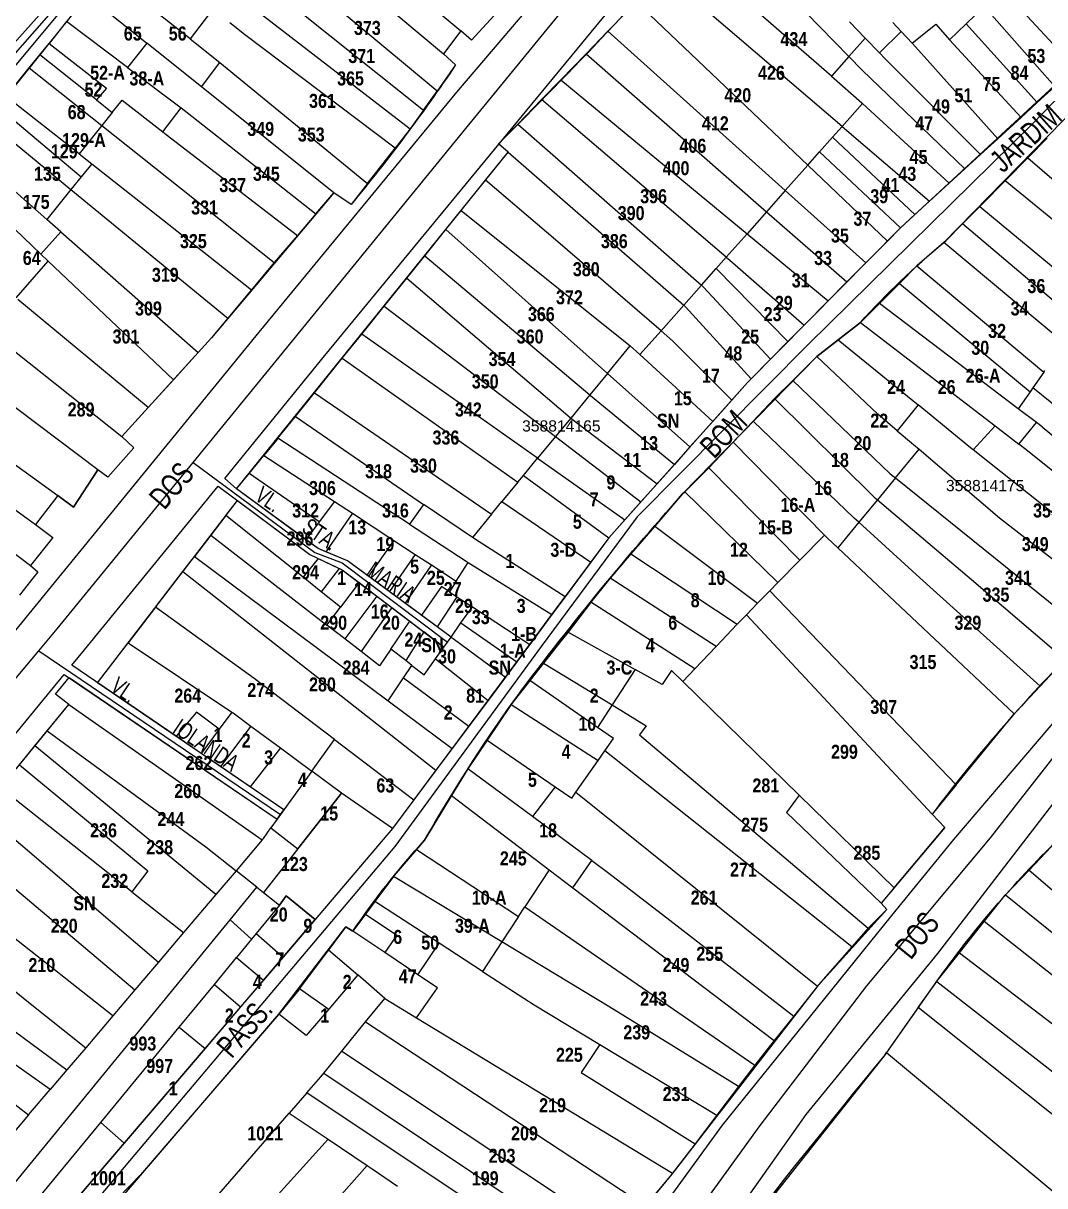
# Model space of a CAD drawing. Extents: x 199665 to 201826, y 4836581 to 4838476.
# Drawn here: x 200281.5 to 200463.5, y 4837258.9 to 4837466 of the extents above; entities that cross this region are included whole.
import ezdxf
from ezdxf.enums import TextEntityAlignment as Align

# ---------------------------------------------------------------- set-up
doc = ezdxf.new("R2010")
doc.units = 0
doc.header["$LTSCALE"] = 1.5
doc.header["$MEASUREMENT"] = 0
for name, color, linetype in [('CD-MALHA-LOTES', 40, 'CONTINUOUS'), ('CD_TXT_QUADRA', 7, 'CONTINUOUS'), ('RU-QUADRAS', 6, 'CONTINUOUS'), ('SV-EIXO-RUA-N-PAV', 6, 'CONTINUOUS'), ('SV-EIXO-RUA-PAV', 20, 'CONTINUOUS'), ('SV-RUA-NAO-PAV-S-GUIA-C-GUIA', 7, 'CONTINUOUS'), ('SV-RUA-PAVIM-S-GUIA-C-GUIA', 7, 'CONTINUOUS'), ('SV-TXT-RUA-N-PAV-S-GUIA-C-GUIA', 7, 'CONTINUOUS'), ('SV-TXT-RUA-PAV-S-GUIA-C-GUIA', 7, 'CONTINUOUS'), ('Th_NmrPort', 1, 'CONTINUOUS')]:
    doc.layers.add(name, color=color, linetype=linetype)
doc.styles.add('ARIAL', font='ARIAL.TTF')
doc.styles.add('MONOTXT', font='ARIAL.TTF', dxfattribs={"height": 0.2})
doc.styles.get("Standard").update_dxf_attribs({"font": 'swisscbo.ttf'})

msp = doc.modelspace()

# ---------------------------------------------------------------- linework, layer by layer
at = {"layer": 'CD-MALHA-LOTES', "linetype": 'Continuous'}
for p, q in [((200334.01, 4837486.02), (200359.46, 4837464.67)), ((200404.5, 4837484.94), (200428.61, 4837460.13)), ((200330.73, 4837482.21), (200356.39, 4837460.59)), ((200355.24, 4837453.95), (200326.77, 4837477.61)), ((200425.49, 4837456.59), (200399.35, 4837479.36)), ((200311.22, 4837463.24), (200296.26, 4837475.08)), ((200427.41, 4837447.63), (200395.37, 4837475.04)), ((200325.23, 4837472.56), (200352.81, 4837450.53)), ((200456.01, 4837472.05), (200468.89, 4837458.07)), ((200292.96, 4837470.98), (200303.54, 4837462.5)), ((200321.19, 4837469.75), (200350.45, 4837447.19)), ((200386.93, 4837465.89), (200390.65, 4837469.92)), ((200390.65, 4837469.92), (200421.28, 4837440.72)), ((200315.29, 4837468.52), (200311.22, 4837463.24)), ((200366.7, 4837468.86), (200361.37, 4837463.03)), ((200449.52, 4837465.93), (200452.73, 4837469.02)), ((200452.73, 4837469.02), (200465.31, 4837454.78)), ((200289.22, 4837466.34), (200286.09, 4837462.44)), ((200300.05, 4837458.17), (200289.22, 4837466.34)), ((200320.95, 4837464.05), (200318.31, 4837466.13)), ((200385.68, 4837464.61), (200386.93, 4837465.89)), ((200428.7, 4837466.28), (200431.49, 4837463.38)), ((200437.92, 4837464.56), (200436.41, 4837466.17)), ((200439.86, 4837462.48), (200444.07, 4837465.84)), ((200444.07, 4837465.84), (200446.54, 4837463.06)), ((200446.54, 4837463.06), (200449.52, 4837465.93)), ((200449.52, 4837465.93), (200462.17, 4837451.91)), ((200311.22, 4837463.24), (200316.54, 4837459.02)), ((200347.78, 4837443.78), (200320.95, 4837464.05)), ((200359.46, 4837464.67), (200356.39, 4837460.59)), ((200361.37, 4837463.03), (200359.46, 4837464.67)), ((200381.79, 4837460.6), (200385.68, 4837464.61)), ((200385.68, 4837464.61), (200417.28, 4837436.21)), ((200431.49, 4837463.38), (200428.61, 4837460.13)), ((200431.49, 4837463.38), (200434.05, 4837460.74)), ((200434.05, 4837460.74), (200437.92, 4837464.56)), ((200437.92, 4837464.56), (200439.86, 4837462.48)), ((200446.54, 4837463.06), (200459.27, 4837449.25)), ((200284.45, 4837460.41), (200286.09, 4837462.44)), ((200286.09, 4837462.44), (200296.33, 4837454.48)), ((200303.54, 4837462.5), (200300.05, 4837458.17)), ((200313.27, 4837454.69), (200303.54, 4837462.5)), ((200439.86, 4837462.48), (200441.01, 4837461.25)), ((200441.01, 4837461.25), (200455.12, 4837445.45)), ((200282.57, 4837458.07), (200284.45, 4837460.41)), ((200294.53, 4837452.39), (200284.45, 4837460.41)), ((200313.27, 4837454.69), (200316.54, 4837459.02)), ((200316.54, 4837459.02), (200342.84, 4837437.47)), ((200356.39, 4837460.59), (200358.53, 4837458.59)), ((200377.28, 4837455.96), (200381.79, 4837460.6)), ((200381.79, 4837460.6), (200413.95, 4837432.45)), ((200428.61, 4837460.13), (200425.49, 4837456.59)), ((200428.61, 4837460.13), (200430.98, 4837457.69)), ((200434.05, 4837460.74), (200435.09, 4837459.66)), ((200435.09, 4837459.66), (200452.06, 4837442.65)), ((200278.45, 4837452.95), (200282.57, 4837458.07)), ((200282.57, 4837458.07), (200295.5, 4837447.81)), ((200300.05, 4837458.17), (200309.62, 4837450.97)), ((200358.53, 4837458.59), (200355.24, 4837453.95)), ((200430.98, 4837457.69), (200449.27, 4837440.09)), ((200336.85, 4837435.79), (200313.27, 4837454.69)), ((200373.84, 4837452.42), (200377.28, 4837455.96)), ((200377.28, 4837455.96), (200410.48, 4837428.53)), ((200425.49, 4837456.59), (200430.92, 4837451.85)), ((200465.31, 4837454.78), (200462.17, 4837451.91)), ((200291.44, 4837442.75), (200278.45, 4837452.95)), ((200296.33, 4837454.48), (200294.53, 4837452.39)), ((200352.81, 4837450.53), (200355.24, 4837453.95)), ((200276.97, 4837451.12), (200291.84, 4837438.67)), ((200294.53, 4837452.39), (200297.36, 4837450.14)), ((200297.36, 4837450.14), (200299.11, 4837452.32)), ((200299.11, 4837452.32), (200306.37, 4837446.67)), ((200306.37, 4837446.67), (200309.62, 4837450.97)), ((200309.62, 4837450.97), (200310.7, 4837450.15)), ((200352.81, 4837450.53), (200350.45, 4837447.19)), ((200369.61, 4837448.07), (200373.84, 4837452.42)), ((200406.76, 4837424.33), (200373.84, 4837452.42)), ((200431.05, 4837451.74), (200427.41, 4837447.63)), ((200430.92, 4837451.85), (200431.05, 4837451.74)), ((200431.05, 4837451.74), (200446.47, 4837437.53)), ((200462.17, 4837451.91), (200459.27, 4837449.25)), ((200275.01, 4837448.69), (200290, 4837436.4)), ((200297.36, 4837450.14), (200295.5, 4837447.81)), ((200310.7, 4837450.15), (200333.64, 4837432.05)), ((200459.27, 4837449.25), (200455.12, 4837445.45)), ((200295.5, 4837447.81), (200291.44, 4837442.75)), ((200295.5, 4837447.81), (200326.21, 4837423.41)), ((200306.37, 4837446.67), (200306.98, 4837446.2)), ((200350.45, 4837447.19), (200347.78, 4837443.78)), ((200366.19, 4837444.55), (200369.61, 4837448.07)), ((200369.61, 4837448.07), (200402.33, 4837419.34)), ((200425.7, 4837445.71), (200427.41, 4837447.63)), ((200427.41, 4837447.63), (200442.97, 4837434.32)), ((200306.98, 4837446.2), (200330.34, 4837428.21)), ((200367.87, 4837443.05), (200366.19, 4837444.55)), ((200423.38, 4837443.09), (200425.7, 4837445.71)), ((200425.7, 4837445.71), (200440.36, 4837431.93)), ((200455.12, 4837445.45), (200452.06, 4837442.65)), ((200460.48, 4837442.03), (200463.93, 4837445.55)), ((200285.68, 4837431.06), (200270.97, 4837444.02)), ((200291.44, 4837442.75), (200293.7, 4837440.97)), ((200342.84, 4837437.47), (200347.78, 4837443.78)), ((200363.84, 4837438.04), (200367.87, 4837443.05)), ((200367.87, 4837443.05), (200399.17, 4837415.77)), ((200421.28, 4837440.72), (200423.38, 4837443.09)), ((200423.38, 4837443.09), (200437.78, 4837429.57)), ((200452.06, 4837442.65), (200449.27, 4837440.09)), ((200293.7, 4837440.97), (200291.84, 4837438.67)), ((200293.7, 4837440.97), (200306.33, 4837431.05)), ((200421.28, 4837440.72), (200417.28, 4837436.21)), ((200421.28, 4837440.72), (200435.46, 4837427.22)), ((200456.45, 4837437.94), (200460.48, 4837442.03)), ((200460.48, 4837442.03), (200477.94, 4837427.03)), ((200291.84, 4837438.67), (200290, 4837436.4)), ((200359.53, 4837432.68), (200363.84, 4837438.04)), ((200376.33, 4837427.46), (200363.84, 4837438.04)), ((200449.27, 4837440.09), (200446.47, 4837437.53)), ((200290, 4837436.4), (200285.68, 4837431.06)), ((200290, 4837436.4), (200317.96, 4837413.47)), ((200342.84, 4837437.47), (200339.9, 4837433.71)), ((200417.28, 4837436.21), (200413.95, 4837432.45)), ((200417.28, 4837436.21), (200431.61, 4837423.33)), ((200446.47, 4837437.53), (200442.97, 4837434.32)), ((200452.3, 4837433.72), (200456.45, 4837437.94)), ((200474.41, 4837423.2), (200456.45, 4837437.94)), ((200333.64, 4837432.05), (200336.85, 4837435.79)), ((200339.9, 4837433.71), (200336.85, 4837435.79)), ((200442.97, 4837434.32), (200440.36, 4837431.93)), ((200276.8, 4837432.36), (200284.65, 4837424.9)), ((200333.64, 4837432.05), (200330.34, 4837428.21)), ((200356.82, 4837429.3), (200359.53, 4837432.68)), ((200359.53, 4837432.68), (200389.65, 4837408.54)), ((200413.95, 4837432.45), (200410.48, 4837428.53)), ((200413.95, 4837432.45), (200428.26, 4837419.93)), ((200440.36, 4837431.93), (200437.78, 4837429.57)), ((200448.87, 4837430.27), (200451.96, 4837433.37)), ((200451.96, 4837433.37), (200452.3, 4837433.72)), ((200451.96, 4837433.37), (200472.91, 4837415.93)), ((200288.18, 4837428.86), (200285.68, 4837431.06)), ((200306.33, 4837431.05), (200322.15, 4837418.52)), ((200445.89, 4837427.28), (200448.87, 4837430.27)), ((200469.97, 4837412.41), (200448.87, 4837430.27)), ((200284.65, 4837424.9), (200288.18, 4837428.86)), ((200288.18, 4837428.86), (200312.69, 4837407.36)), ((200330.34, 4837428.21), (200326.21, 4837423.41)), ((200353.04, 4837424.59), (200356.82, 4837429.3)), ((200356.82, 4837429.3), (200385.6, 4837403.62)), ((200410.48, 4837428.53), (200406.76, 4837424.33)), ((200410.48, 4837428.53), (200424.94, 4837416.58)), ((200437.78, 4837429.57), (200435.46, 4837427.22)), ((200395.13, 4837411.22), (200376.33, 4837427.46)), ((200435.46, 4837427.22), (200431.61, 4837423.33)), ((200445.51, 4837426.94), (200440.7, 4837422.77)), ((200445.51, 4837426.94), (200445.89, 4837427.28)), ((200467.19, 4837408.86), (200445.51, 4837426.94)), ((200280.26, 4837417.07), (200285.96, 4837423.66)), ((200285.96, 4837423.66), (200284.65, 4837424.9)), ((200285.96, 4837423.66), (200308.26, 4837402.5)), ((200349.82, 4837420.59), (200353.04, 4837424.59)), ((200353.04, 4837424.59), (200382.46, 4837399.81)), ((200406.76, 4837424.33), (200404.97, 4837422.31)), ((200406.76, 4837424.33), (200407.4, 4837423.78)), ((200407.4, 4837423.78), (200420.65, 4837412.23)), ((200326.21, 4837423.41), (200322.15, 4837418.52)), ((200402.33, 4837419.34), (200404.97, 4837422.31)), ((200404.97, 4837422.31), (200417.75, 4837409.3)), ((200431.61, 4837423.33), (200428.26, 4837419.93)), ((200437.61, 4837419.67), (200440.7, 4837422.77)), ((200440.7, 4837422.77), (200463.31, 4837403.85)), ((200345.81, 4837415.6), (200349.82, 4837420.59)), ((200349.82, 4837420.59), (200378.95, 4837395.76)), ((200428.26, 4837419.93), (200424.94, 4837416.58)), ((200434.05, 4837416.11), (200437.61, 4837419.67)), ((200437.61, 4837419.67), (200460.88, 4837400.34)), ((200322.15, 4837418.52), (200317.96, 4837413.47)), ((200402.33, 4837419.34), (200399.17, 4837415.77)), ((200402.33, 4837419.34), (200402.63, 4837419.07)), ((200402.63, 4837419.07), (200414.65, 4837406.17)), ((200303.77, 4837397.54), (200280.56, 4837416.82)), ((200341.81, 4837410.63), (200345.81, 4837415.6)), ((200345.81, 4837415.6), (200376.32, 4837392.36)), ((200399.17, 4837415.77), (200395.13, 4837411.22)), ((200399.17, 4837415.77), (200399.47, 4837415.51)), ((200399.47, 4837415.51), (200411.19, 4837402.65)), ((200424.94, 4837416.58), (200420.65, 4837412.23)), ((200434.05, 4837416.11), (200430.65, 4837412.71)), ((200458.78, 4837397.32), (200434.05, 4837416.11)), ((200317.96, 4837413.47), (200315.05, 4837409.96)), ((200395.13, 4837411.22), (200391.37, 4837406.97)), ((200395.13, 4837411.22), (200397.16, 4837409.46)), ((200420.65, 4837412.23), (200417.75, 4837409.3)), ((200426.7, 4837409.62), (200430.65, 4837412.71)), ((200430.65, 4837412.71), (200454.68, 4837394.26)), ((200277.91, 4837409.17), (200299.06, 4837392.37)), ((200315.05, 4837409.96), (200312.69, 4837407.36)), ((200338.35, 4837406.32), (200341.81, 4837410.63)), ((200373.15, 4837388.52), (200341.81, 4837410.63)), ((200397.16, 4837409.46), (200407.75, 4837398.88)), ((200417.75, 4837409.3), (200414.65, 4837406.17)), ((200422.91, 4837406.64), (200426.7, 4837409.62)), ((200426.7, 4837409.62), (200440.93, 4837398.02)), ((200312.69, 4837407.36), (200308.26, 4837402.5)), ((200385.6, 4837403.62), (200389.65, 4837408.54)), ((200391.37, 4837406.97), (200389.65, 4837408.54)), ((200391.37, 4837406.97), (200404.36, 4837395.08)), ((200333.4, 4837400.16), (200338.35, 4837406.32)), ((200338.35, 4837406.32), (200369.64, 4837384.25)), ((200414.65, 4837406.17), (200411.19, 4837402.65)), ((200418.59, 4837402.35), (200422.91, 4837406.64)), ((200433.79, 4837396.37), (200422.91, 4837406.64)), ((200294.79, 4837386.45), (200272.87, 4837402.94)), ((200385.6, 4837403.62), (200382.46, 4837399.81)), ((200385.6, 4837403.62), (200400.29, 4837390.52)), ((200463.31, 4837403.85), (200461.39, 4837401.08)), ((200463.31, 4837403.85), (200463.54, 4837404.16)), ((200308.26, 4837402.5), (200303.77, 4837397.54)), ((200410.56, 4837402.02), (200407.75, 4837398.88)), ((200411.19, 4837402.65), (200410.56, 4837402.02)), ((200415.36, 4837399.14), (200418.59, 4837402.35)), ((200418.59, 4837402.35), (200435.94, 4837385.75)), ((200461.39, 4837401.08), (200460.88, 4837400.34)), ((200488.66, 4837378.82), (200461.39, 4837401.08)), ((200329.99, 4837395.92), (200333.4, 4837400.16)), ((200333.4, 4837400.16), (200364.94, 4837378.55)), ((200382.46, 4837399.81), (200379.06, 4837395.68)), ((200382.46, 4837399.81), (200382.56, 4837399.72)), ((200382.56, 4837399.72), (200397.51, 4837387.42)), ((200407.75, 4837398.88), (200404.36, 4837395.08)), ((200411.53, 4837395.11), (200415.36, 4837399.14)), ((200415.36, 4837399.14), (200433.08, 4837381.6)), ((200460.88, 4837400.34), (200458.78, 4837397.32)), ((200299.06, 4837392.37), (200303.77, 4837397.54)), ((200440.93, 4837398.02), (200437.23, 4837393.42)), ((200450.3, 4837390.38), (200440.93, 4837398.02)), ((200462.05, 4837394.86), (200458.78, 4837397.32)), ((200326.88, 4837392.06), (200329.99, 4837395.92)), ((200329.99, 4837395.92), (200352.81, 4837380.26)), ((200379.06, 4837395.68), (200376.32, 4837392.36)), ((200378.95, 4837395.76), (200379.06, 4837395.68)), ((200379.06, 4837395.68), (200394.43, 4837383.96)), ((200404.36, 4837395.08), (200400.29, 4837390.52)), ((200408, 4837391.4), (200411.53, 4837395.11)), ((200429.57, 4837377.84), (200411.53, 4837395.11)), ((200437.23, 4837393.42), (200433.79, 4837396.37)), ((200458.88, 4837391.03), (200462.05, 4837394.86)), ((200463.03, 4837394.09), (200462.05, 4837394.86)), ((200437.23, 4837393.42), (200440.11, 4837390.95)), ((200454.68, 4837394.26), (200450.75, 4837390.02)), ((200454.68, 4837394.26), (200458.88, 4837391.03)), ((200463.03, 4837394.09), (200485.74, 4837375.37)), ((200273.5, 4837392.07), (200287.66, 4837381.86)), ((200301.23, 4837390.38), (200296.56, 4837385.15)), ((200299.06, 4837392.37), (200301.23, 4837390.38)), ((200326.64, 4837391.75), (200324.38, 4837388.98)), ((200326.88, 4837392.06), (200326.64, 4837391.75)), ((200350.32, 4837376.76), (200326.88, 4837392.06)), ((200376.32, 4837392.36), (200373.15, 4837388.52)), ((200376.32, 4837392.36), (200391.56, 4837380.75)), ((200400.29, 4837390.52), (200397.51, 4837387.42)), ((200403.65, 4837386.83), (200408, 4837391.4)), ((200408, 4837391.4), (200424.24, 4837374.83)), ((200440.11, 4837390.95), (200441.1, 4837390.11)), ((200450.75, 4837390.02), (200450.3, 4837390.38)), ((200459.88, 4837390.27), (200458.88, 4837391.03)), ((200266.42, 4837389.14), (200283.71, 4837376.71)), ((200321.78, 4837385.81), (200324.38, 4837388.98)), ((200324.38, 4837388.98), (200336.94, 4837380.79)), ((200370.61, 4837385.43), (200373.15, 4837388.52)), ((200373.15, 4837388.52), (200388.7, 4837377.55)), ((200436.89, 4837384.99), (200441.1, 4837390.11)), ((200441.1, 4837390.11), (200455.46, 4837377.92)), ((200478.95, 4837367.51), (200450.75, 4837390.02)), ((200482.77, 4837371.88), (200459.88, 4837390.27)), ((200257.92, 4837387.94), (200282.8, 4837369.42)), ((200290.43, 4837379.81), (200294.79, 4837386.45)), ((200296.56, 4837385.15), (200294.79, 4837386.45)), ((200397.51, 4837387.42), (200394.43, 4837383.96)), ((200399.35, 4837382.53), (200403.65, 4837386.83)), ((200403.65, 4837386.83), (200419.87, 4837370.37)), ((200319.51, 4837383.03), (200321.78, 4837385.81)), ((200334.23, 4837377.15), (200321.78, 4837385.81)), ((200369.64, 4837384.25), (200366.78, 4837380.78)), ((200369.64, 4837384.25), (200370.61, 4837385.43)), ((200370.61, 4837385.43), (200385.81, 4837374.3)), ((200436.89, 4837384.99), (200433.68, 4837381.09)), ((200435.94, 4837385.75), (200436.89, 4837384.99)), ((200436.89, 4837384.99), (200471.36, 4837357.2)), ((200331.87, 4837373.99), (200319.51, 4837383.03)), ((200394.43, 4837383.96), (200391.56, 4837380.75)), ((200394.04, 4837376.42), (200398.98, 4837382.16)), ((200398.98, 4837382.16), (200399.35, 4837382.53)), ((200415.93, 4837366.34), (200399.35, 4837382.53)), ((200287.66, 4837381.86), (200283.71, 4837376.71)), ((200287.66, 4837381.86), (200290.43, 4837379.81)), ((200317.61, 4837378.3), (200319.67, 4837380.97)), ((200319.67, 4837380.97), (200332.54, 4837371.34)), ((200336.94, 4837380.79), (200334.23, 4837377.15)), ((200336.94, 4837380.79), (200340.14, 4837378.7)), ((200352.81, 4837380.26), (200350.32, 4837376.76)), ((200352.92, 4837380.19), (200352.81, 4837380.26)), ((200361.53, 4837374.4), (200352.92, 4837380.19)), ((200364.94, 4837378.55), (200366.78, 4837380.78)), ((200366.78, 4837380.78), (200382.63, 4837370.01)), ((200391.56, 4837380.75), (200388.7, 4837377.55)), ((200433.68, 4837381.09), (200430.4, 4837377.09)), ((200433.08, 4837381.6), (200433.68, 4837381.09)), ((200433.68, 4837381.09), (200450.43, 4837366.9)), ((200317.61, 4837378.3), (200314.91, 4837374.78)), ((200331.35, 4837367.3), (200317.61, 4837378.3)), ((200340.14, 4837378.7), (200335.43, 4837371.83)), ((200340.14, 4837378.7), (200347.52, 4837373.88)), ((200364.94, 4837378.55), (200361.53, 4837374.4)), ((200283.71, 4837376.71), (200286.75, 4837374.37)), ((200334.23, 4837377.15), (200331.87, 4837373.99)), ((200350.32, 4837376.76), (200360.44, 4837370.15)), ((200388.7, 4837377.55), (200385.89, 4837374.4)), ((200389.77, 4837371.45), (200394.04, 4837376.42)), ((200394.04, 4837376.42), (200412.35, 4837362.68)), ((200430.4, 4837377.09), (200426.65, 4837372.53)), ((200430.4, 4837377.09), (200429.57, 4837377.84)), ((200430.4, 4837377.09), (200441.23, 4837367.19)), ((200455.46, 4837377.92), (200475.79, 4837362)), ((200286.75, 4837374.37), (200282.8, 4837369.42)), ((200314.91, 4837374.78), (200312.03, 4837371.02)), ((200314.91, 4837374.78), (200335.6, 4837358.77)), ((200334.03, 4837372.4), (200331.87, 4837373.99)), ((200347.52, 4837373.88), (200343, 4837367.49)), ((200347.52, 4837373.88), (200351.34, 4837371.38)), ((200362.73, 4837373.59), (200361.53, 4837374.4)), ((200385.81, 4837374.3), (200382.63, 4837370.01)), ((200385.89, 4837374.4), (200385.81, 4837374.3)), ((200424.24, 4837374.83), (200419.87, 4837370.37)), ((200424.72, 4837374.34), (200424.24, 4837374.83)), ((200426.65, 4837372.53), (200424.72, 4837374.34)), ((200335.43, 4837371.83), (200334.03, 4837372.4)), ((200339.26, 4837370.25), (200335.43, 4837371.83)), ((200378.06, 4837363.84), (200362.73, 4837373.59)), ((200458.08, 4837342.95), (200426.65, 4837372.53)), ((200309.94, 4837368.3), (200312.03, 4837371.02)), ((200312.03, 4837371.02), (200346.51, 4837345.3)), ((200334.05, 4837370.63), (200331.35, 4837367.3)), ((200332.54, 4837371.34), (200334.05, 4837370.63)), ((200334.05, 4837370.63), (200337.78, 4837368.87)), ((200343, 4837367.49), (200339.26, 4837370.25)), ((200351.34, 4837371.38), (200346.74, 4837364.75)), ((200351.34, 4837371.38), (200354.23, 4837369.5)), ((200358.64, 4837366.62), (200360.75, 4837369.95)), ((200360.44, 4837370.15), (200360.75, 4837369.95)), ((200360.75, 4837369.95), (200375.7, 4837360.64)), ((200382.63, 4837370.01), (200378.06, 4837363.84)), ((200386.07, 4837367.15), (200389.77, 4837371.45)), ((200389.77, 4837371.45), (200408.7, 4837358.96)), ((200419.87, 4837370.37), (200415.93, 4837366.34)), ((200284.12, 4837368.29), (200280.85, 4837364.12)), ((200282.8, 4837369.42), (200284.12, 4837368.29)), ((200305.07, 4837361.96), (200309.94, 4837368.3)), ((200309.94, 4837368.3), (200355.02, 4837332.9)), ((200337.78, 4837368.87), (200334.6, 4837364.7)), ((200337.78, 4837368.87), (200338.32, 4837368.62)), ((200338.32, 4837368.62), (200341.33, 4837366.34)), ((200354.23, 4837369.5), (200349.53, 4837362.69)), ((200354.23, 4837369.5), (200358.64, 4837366.62)), ((200334.6, 4837364.7), (200331.35, 4837367.3)), ((200341.33, 4837366.34), (200338.02, 4837361.97)), ((200341.33, 4837366.34), (200344.48, 4837363.94)), ((200346.74, 4837364.75), (200343, 4837367.49)), ((200356.03, 4837365.64), (200352.47, 4837360.52)), ((200357.43, 4837364.71), (200356.03, 4837365.64)), ((200358.64, 4837366.62), (200357.43, 4837364.71)), ((200382.64, 4837362.85), (200386.07, 4837367.15)), ((200404.94, 4837354.98), (200386.07, 4837367.15)), ((200415.93, 4837366.34), (200414.49, 4837364.87)), ((200441.23, 4837367.19), (200462.69, 4837347.9)), ((200450.43, 4837366.9), (200467.11, 4837352.64)), ((200338.02, 4837361.97), (200334.6, 4837364.7)), ((200344.48, 4837363.94), (200338.77, 4837356.32)), ((200344.48, 4837363.94), (200347.16, 4837361.9)), ((200346.89, 4837364.63), (200346.74, 4837364.75)), ((200349.53, 4837362.69), (200346.89, 4837364.63)), ((200358.78, 4837363.83), (200355.23, 4837358.49)), ((200357.43, 4837364.71), (200358.78, 4837363.83)), ((200358.78, 4837363.83), (200361.53, 4837362.02)), ((200375.7, 4837360.64), (200378.06, 4837363.84)), ((200412.35, 4837362.68), (200414.49, 4837364.87)), ((200414.49, 4837364.87), (200447.71, 4837330.3)), ((200305.07, 4837361.96), (200300.22, 4837355.64)), ((200322.67, 4837349.23), (200305.07, 4837361.96)), ((200335.6, 4837358.77), (200338.02, 4837361.97)), ((200347.16, 4837361.9), (200341.69, 4837354.06)), ((200347.16, 4837361.9), (200350.36, 4837359.47)), ((200352.47, 4837360.52), (200349.53, 4837362.69)), ((200359.49, 4837359.15), (200361.53, 4837362.02)), ((200361.53, 4837362.02), (200371.74, 4837355.31)), ((200378.56, 4837357.54), (200382.54, 4837362.73)), ((200382.54, 4837362.73), (200382.64, 4837362.85)), ((200401.17, 4837351), (200382.64, 4837362.85)), ((200412.35, 4837362.68), (200410.34, 4837360.63)), ((200347, 4837354.48), (200350.36, 4837359.47)), ((200350.36, 4837359.47), (200352.89, 4837357.55)), ((200355.23, 4837358.49), (200352.47, 4837360.52)), ((200371.74, 4837355.31), (200375.7, 4837360.64)), ((200410.34, 4837360.63), (200408.7, 4837358.96)), ((200443.44, 4837325.09), (200410.34, 4837360.63)), ((200338.77, 4837356.32), (200335.6, 4837358.77)), ((200352.89, 4837357.55), (200349.64, 4837352.45)), ((200356.44, 4837354.84), (200352.89, 4837357.55)), ((200357.72, 4837356.65), (200355.23, 4837358.49)), ((200357.72, 4837356.65), (200359.49, 4837359.15)), ((200359.49, 4837359.15), (200369.47, 4837352.23)), ((200377.3, 4837355.91), (200378.56, 4837357.54)), ((200378.56, 4837357.54), (200390.52, 4837350.87)), ((200408.7, 4837358.96), (200404.94, 4837354.98)), ((200294.75, 4837348.5), (200300.22, 4837355.64)), ((200300.22, 4837355.64), (200318.68, 4837343.28)), ((200341.69, 4837354.06), (200338.77, 4837356.32)), ((200356.44, 4837354.84), (200357.72, 4837356.65)), ((200357.72, 4837356.65), (200358.07, 4837356.39)), ((200358.07, 4837356.39), (200367.42, 4837349.47)), ((200371.74, 4837355.31), (200369.47, 4837352.23)), ((200374.21, 4837351.99), (200377.3, 4837355.91)), ((200345, 4837351.5), (200341.69, 4837354.06)), ((200347, 4837354.48), (200345, 4837351.5)), ((200349.64, 4837352.45), (200347, 4837354.48)), ((200354.95, 4837352.75), (200356.44, 4837354.84)), ((200404.94, 4837354.98), (200401.17, 4837351)), ((200349.26, 4837349.38), (200350.76, 4837351.59)), ((200350.76, 4837351.59), (200349.64, 4837352.45)), ((200350.76, 4837351.59), (200352.94, 4837349.91)), ((200352.94, 4837349.91), (200354.95, 4837352.75)), ((200354.95, 4837352.75), (200364.34, 4837345.35)), ((200369.47, 4837352.23), (200367.42, 4837349.47)), ((200371.77, 4837348.9), (200374.21, 4837351.99)), ((200374.21, 4837351.99), (200386.42, 4837344.54)), ((200467.11, 4837352.64), (200462.69, 4837347.9)), ((200287.23, 4837346.47), (200289.66, 4837349.42)), ((200289.66, 4837349.42), (200326.77, 4837324.21)), ((200336.96, 4837338.37), (200322.67, 4837349.23)), ((200346.51, 4837345.3), (200349.26, 4837349.38)), ((200349.26, 4837349.38), (200360.9, 4837340.76)), ((200367.42, 4837349.47), (200364.34, 4837345.35)), ((200390.52, 4837350.87), (200386.42, 4837344.54)), ((200395.31, 4837348.19), (200390.52, 4837350.87)), ((200396.98, 4837350.68), (200395.31, 4837348.19)), ((200399, 4837348.71), (200396.98, 4837350.68)), ((200401.17, 4837351), (200399, 4837348.71)), ((200308.72, 4837338.96), (200294.75, 4837348.5)), ((200371.44, 4837348.48), (200368.72, 4837345.05)), ((200371.77, 4837348.9), (200371.44, 4837348.48)), ((200383.83, 4837340.54), (200371.77, 4837348.9)), ((200399, 4837348.71), (200419.76, 4837328.45)), ((200462.69, 4837347.9), (200458.08, 4837342.95)), ((200289.6, 4837344.62), (200287.23, 4837346.47)), ((200346.51, 4837345.3), (200357.92, 4837336.78)), ((200364.34, 4837345.35), (200360.9, 4837340.76)), ((200368.72, 4837345.05), (200368.45, 4837344.65)), ((200285.74, 4837339.91), (200289.6, 4837344.62)), ((200289.6, 4837344.62), (200324.07, 4837320.5)), ((200312.37, 4837343.23), (200308.72, 4837338.96)), ((200316.41, 4837340.23), (200312.37, 4837343.23)), ((200318.68, 4837343.28), (200316.41, 4837340.23)), ((200318.68, 4837343.28), (200318.93, 4837343.11)), ((200318.93, 4837343.11), (200322.07, 4837340.78)), ((200368.45, 4837344.65), (200364.17, 4837338.28)), ((200368.45, 4837344.65), (200383.91, 4837334.66)), ((200386.42, 4837344.54), (200383.83, 4837340.54)), ((200386.42, 4837344.54), (200392.5, 4837340.82)), ((200447.71, 4837330.3), (200458.08, 4837342.95)), ((200322.07, 4837340.78), (200316.65, 4837333.55)), ((200322.07, 4837340.78), (200327.31, 4837336.9)), ((200360.9, 4837340.76), (200357.92, 4837336.78)), ((200392.5, 4837340.82), (200391.3, 4837339.22)), ((200283.59, 4837337.28), (200285.74, 4837339.91)), ((200285.74, 4837339.91), (200314.02, 4837319.28)), ((200313.19, 4837335.91), (200308.72, 4837338.96)), ((200316.41, 4837340.23), (200313.19, 4837335.91)), ((200386.65, 4837338.59), (200383.83, 4837340.54)), ((200385.11, 4837336.38), (200386.65, 4837338.59)), ((200391.3, 4837339.22), (200432.04, 4837304.74)), ((200280.82, 4837333.89), (200283.59, 4837337.28)), ((200315.83, 4837310.79), (200283.59, 4837337.28)), ((200327.31, 4837336.9), (200321.92, 4837329.95)), ((200327.31, 4837336.9), (200332.91, 4837332.75)), ((200332.91, 4837332.75), (200336.96, 4837338.37)), ((200336.96, 4837338.37), (200351.08, 4837327.64)), ((200357.92, 4837336.78), (200355.02, 4837332.9)), ((200360.71, 4837333.15), (200364.17, 4837338.28)), ((200364.17, 4837338.28), (200376.25, 4837329.98)), ((200316.65, 4837333.55), (200313.19, 4837335.91)), ((200379.97, 4837329), (200383.91, 4837334.66)), ((200383.91, 4837334.66), (200385.11, 4837336.38)), ((200429.11, 4837301.41), (200385.11, 4837336.38)), ((200280.82, 4837333.89), (200303.72, 4837314.97)), ((200321.92, 4837329.95), (200316.65, 4837333.55)), ((200332.91, 4837332.75), (200327.94, 4837325.84)), ((200338.23, 4837328.8), (200332.91, 4837332.75)), ((200355.02, 4837332.9), (200351.08, 4837327.64)), ((200360.71, 4837333.15), (200357.81, 4837328.38)), ((200372.21, 4837324.65), (200360.71, 4837333.15)), ((200447.71, 4837330.3), (200443.44, 4837325.09)), ((200300.82, 4837311.26), (200277.45, 4837329.77)), ((200327.94, 4837325.84), (200321.92, 4837329.95)), ((200330.41, 4837318.9), (200338.23, 4837328.8)), ((200347.27, 4837322.55), (200338.23, 4837328.8)), ((200353.01, 4837320.47), (200357.81, 4837328.38)), ((200357.81, 4837328.38), (200375.23, 4837315.17)), ((200376.25, 4837329.98), (200372.21, 4837324.65)), ((200376.25, 4837329.98), (200379.22, 4837327.93)), ((200379.22, 4837327.93), (200379.97, 4837329)), ((200379.97, 4837329), (200423.01, 4837294.44)), ((200419.76, 4837328.45), (200417.47, 4837325.39)), ((200419.76, 4837328.45), (200436.67, 4837311.94)), ((200351.08, 4837327.64), (200347.27, 4837322.55)), ((200274.07, 4837325.64), (200305.58, 4837298.72)), ((200326.77, 4837324.21), (200325.63, 4837322.63)), ((200327.94, 4837325.84), (200326.77, 4837324.21)), ((200382.81, 4837316.81), (200372.21, 4837324.65)), ((200417.47, 4837325.39), (200434.37, 4837309.21)), ((200445.72, 4837322.72), (200443.44, 4837325.09)), ((200324.28, 4837320.76), (200325.63, 4837322.63)), ((200325.63, 4837322.63), (200330.41, 4837318.9)), ((200436.67, 4837311.94), (200445.72, 4837322.72)), ((200269.81, 4837320.42), (200301.36, 4837293.75)), ((200324.07, 4837320.5), (200319.41, 4837315.01)), ((200324.07, 4837320.5), (200324.28, 4837320.76)), ((200351.55, 4837318.76), (200353.01, 4837320.47)), ((200460.72, 4837315.13), (200465.63, 4837320.31)), ((200314.02, 4837319.28), (200319.41, 4837315.01)), ((200330.41, 4837318.9), (200324.29, 4837311.15)), ((200347.61, 4837314.16), (200351.55, 4837318.76)), ((200351.55, 4837318.76), (200369.76, 4837306.83)), ((200379.43, 4837311.98), (200382.81, 4837316.81)), ((200382.81, 4837316.81), (200385.81, 4837314.59)), ((200303.72, 4837314.97), (200300.82, 4837311.26)), ((200319.41, 4837315.01), (200315.83, 4837310.79)), ((200323.12, 4837312.08), (200319.41, 4837315.01)), ((200344.16, 4837309.53), (200347.49, 4837313.99)), ((200347.49, 4837313.99), (200347.61, 4837314.16)), ((200366.79, 4837302.3), (200347.49, 4837313.99)), ((200375.23, 4837315.17), (200370.89, 4837308.55)), ((200375.23, 4837315.17), (200379.43, 4837311.98)), ((200385.81, 4837314.59), (200396.7, 4837306.19)), ((200456.52, 4837310.71), (200460.72, 4837315.13)), ((200460.72, 4837315.13), (200502.03, 4837279.44)), ((200318.34, 4837306.23), (200323.12, 4837312.08)), ((200323.12, 4837312.08), (200324.29, 4837311.15)), ((200379.43, 4837311.98), (200415.32, 4837284.75)), ((200436.67, 4837311.94), (200434.37, 4837309.21)), ((200259.43, 4837310.2), (200282.17, 4837291.8)), ((200300.82, 4837311.26), (200310.03, 4837303.97)), ((200315.83, 4837310.79), (200310.03, 4837303.97)), ((200324.29, 4837311.15), (200327.16, 4837308.86)), ((200328.37, 4837310.53), (200327.16, 4837308.86)), ((200333.53, 4837306.29), (200328.37, 4837310.53)), ((200452.72, 4837305.94), (200456.45, 4837310.63)), ((200456.45, 4837310.63), (200456.52, 4837310.71)), ((200456.52, 4837310.71), (200499.3, 4837276.12)), ((200327.16, 4837308.86), (200323, 4837303.8)), ((200342.48, 4837307.27), (200344.16, 4837309.53)), ((200355.61, 4837302.09), (200344.16, 4837309.53)), ((200369.76, 4837306.83), (200370.89, 4837308.55)), ((200370.89, 4837308.55), (200411.84, 4837280.37)), ((200435.37, 4837308.11), (200432.04, 4837304.74)), ((200434.37, 4837309.21), (200435.37, 4837308.11)), ((200277.93, 4837256.81), (200318.34, 4837306.23)), ((200322.17, 4837302.8), (200318.34, 4837306.23)), ((200327.81, 4837299.6), (200333.53, 4837306.29)), ((200340.2, 4837304.21), (200342.48, 4837307.27)), ((200342.48, 4837307.27), (200348.09, 4837303.52)), ((200369.76, 4837306.83), (200366.79, 4837302.3)), ((200396.7, 4837306.19), (200418.77, 4837289.1)), ((200448.31, 4837300.38), (200452.72, 4837305.94)), ((200496.31, 4837271.53), (200452.72, 4837305.94)), ((200254.78, 4837305.02), (200289.28, 4837279.51)), ((200297.46, 4837289.15), (200278.61, 4837303.99)), ((200310.03, 4837303.97), (200305.58, 4837298.72)), ((200323, 4837303.8), (200322.17, 4837302.8)), ((200323, 4837303.8), (200327.81, 4837299.6)), ((200338.98, 4837305.03), (200335.89, 4837300.93)), ((200340.2, 4837304.21), (200338.98, 4837305.03)), ((200345.9, 4837300.41), (200340.2, 4837304.21)), ((200348.09, 4837303.52), (200345.9, 4837300.41)), ((200432.04, 4837304.74), (200429.11, 4837301.41)), ((200322.17, 4837302.8), (200319.49, 4837299.54)), ((200351.8, 4837296.47), (200355.61, 4837302.09)), ((200363.35, 4837297.06), (200355.61, 4837302.09)), ((200366.79, 4837302.3), (200363.35, 4837297.06)), ((200386.02, 4837290.66), (200366.79, 4837302.3)), ((200429.11, 4837301.41), (200423.22, 4837294.69)), ((200315.55, 4837294.75), (200319.49, 4837299.54)), ((200319.49, 4837299.54), (200324.29, 4837295.48)), ((200324.29, 4837295.48), (200327.81, 4837299.6)), ((200330.75, 4837294), (200335.89, 4837300.93)), ((200335.89, 4837300.93), (200341.09, 4837296.42)), ((200351.8, 4837296.47), (200345.9, 4837300.41)), ((200444.32, 4837295.36), (200448.31, 4837300.38)), ((200448.31, 4837300.38), (200492.86, 4837266.24)), ((200305.58, 4837298.72), (200301.36, 4837293.75)), ((200324.29, 4837295.48), (200320.23, 4837290.74)), ((200341.09, 4837296.42), (200335.92, 4837290.35)), ((200345.9, 4837292.25), (200341.09, 4837296.42)), ((200355.33, 4837294.11), (200351.8, 4837296.47)), ((200363.35, 4837297.06), (200372.55, 4837291.09)), ((200440.96, 4837290.6), (200444.26, 4837295.27)), ((200444.26, 4837295.27), (200444.32, 4837295.36)), ((200444.26, 4837295.27), (200489.04, 4837260.39)), ((200301.36, 4837293.75), (200297.46, 4837289.15)), ((200309.28, 4837287.13), (200315.55, 4837294.75)), ((200315.55, 4837294.75), (200320.23, 4837290.74)), ((200327.06, 4837289.45), (200330.59, 4837293.79)), ((200330.59, 4837293.79), (200330.75, 4837294)), ((200330.75, 4837294), (200335.92, 4837290.35)), ((200351.56, 4837288.81), (200355.33, 4837294.11)), ((200423.01, 4837294.44), (200418.77, 4837289.1)), ((200423.22, 4837294.69), (200423.01, 4837294.44)), ((200282.17, 4837291.8), (200292.63, 4837283.46)), ((200342.49, 4837288.07), (200345.9, 4837292.25)), ((200345.9, 4837292.25), (200351.56, 4837288.81)), ((200372.55, 4837291.09), (200384.26, 4837284.02)), ((200286.29, 4837275.99), (200268.16, 4837288.9)), ((200297.46, 4837289.15), (200292.63, 4837283.46)), ((200327.06, 4837289.45), (200302.37, 4837260.81)), ((200320.23, 4837290.74), (200313.89, 4837283.32)), ((200331.9, 4837285.63), (200327.06, 4837289.45)), ((200335.92, 4837290.35), (200331.9, 4837285.63)), ((200408.94, 4837276.56), (200386.02, 4837290.66)), ((200418.77, 4837289.1), (200415.32, 4837284.75)), ((200440.96, 4837290.6), (200435.32, 4837282.61)), ((200485.61, 4837255.02), (200440.96, 4837290.6)), ((200295.32, 4837270.16), (200309.28, 4837287.13)), ((200309.28, 4837287.13), (200313.89, 4837283.32)), ((200338.25, 4837282.86), (200342.49, 4837288.07)), ((200342.49, 4837288.07), (200392.4, 4837255.24)), ((200351.56, 4837288.81), (200397.18, 4837261.09)), ((200415.32, 4837284.75), (200411.84, 4837280.37)), ((200292.63, 4837283.46), (200289.28, 4837279.51)), ((200313.89, 4837283.32), (200299.47, 4837266.46)), ((200335.07, 4837278.95), (200338.25, 4837282.86)), ((200338.25, 4837282.86), (200387.85, 4837249.9)), ((200384.26, 4837284.02), (200380.9, 4837279.06)), ((200384.26, 4837284.02), (200405.06, 4837271.45)), ((200427.82, 4837273.07), (200434.92, 4837282.04)), ((200434.92, 4837282.04), (200435.32, 4837282.61)), ((200435.32, 4837282.61), (200479.85, 4837245.43)), ((200289.28, 4837279.51), (200286.29, 4837275.99)), ((200334.54, 4837278.29), (200335.07, 4837278.95)), ((200335.07, 4837278.95), (200384.77, 4837245.71)), ((200380.9, 4837279.06), (200401.19, 4837266.36)), ((200411.84, 4837280.37), (200408.94, 4837276.56)), ((200332.03, 4837275.41), (200334.54, 4837278.29)), ((200408.94, 4837276.56), (200405.06, 4837271.45)), ((200276.74, 4837275.88), (200282.46, 4837271.47)), ((200282.46, 4837271.47), (200286.29, 4837275.99)), ((200332.03, 4837275.41), (200328.9, 4837271.81)), ((200382.13, 4837242.01), (200332.03, 4837275.41)), ((200409.73, 4837250.19), (200427.82, 4837273.07)), ((200282.46, 4837271.47), (200273.17, 4837260.52)), ((200312.79, 4837253.29), (200328.9, 4837271.81)), ((200328.9, 4837271.81), (200335.82, 4837267.14)), ((200405.06, 4837271.45), (200401.19, 4837266.36)), ((200281.83, 4837253.77), (200295.32, 4837270.16)), ((200295.32, 4837270.16), (200299.47, 4837266.46)), ((200299.47, 4837266.46), (200285.9, 4837250.6)), ((200335.82, 4837267.14), (200304.08, 4837232.05)), ((200335.82, 4837267.14), (200342.77, 4837262.46)), ((200401.19, 4837266.36), (200397.18, 4837261.09)), ((200342.77, 4837262.46), (200315.62, 4837231.9)), ((200342.77, 4837262.46), (200343.66, 4837261.85)), ((200302.37, 4837260.81), (200293.51, 4837250.3)), ((200343.66, 4837261.85), (200348.16, 4837258.81)), ((200397.08, 4837260.95), (200392.57, 4837255.44)), ((200397.18, 4837261.09), (200397.08, 4837260.95))]:
    msp.add_line(p, q, dxfattribs=at)
at = {"layer": 'RU-QUADRAS', "color": 6, "linetype": 'Continuous'}
for points in [[(200269.81, 4837320.42), (200289.6, 4837344.62), (200287.23, 4837346.47), (200289.66, 4837349.42), (200326.77, 4837324.21), (200327.94, 4837325.84), (200294.75, 4837348.5), (200319.67, 4837380.97), (200332.54, 4837371.34), (200338.32, 4837368.62), (200356.44, 4837354.84), (200357.72, 4837356.65), (200339.26, 4837370.25), (200334.03, 4837372.4), (200319.51, 4837383.03), (200367.87, 4837443.05), (200366.19, 4837444.55, 0.013068), (200404.5, 4837484.94)], [(200366.7, 4837468.86), (200361.37, 4837463.03), (200359.46, 4837464.67), (200356.39, 4837460.59), (200358.53, 4837458.59, -0.02386), (200339.9, 4837433.71), (200336.85, 4837435.79), (200315.05, 4837409.96), (200299.06, 4837392.37), (200301.23, 4837390.38), (200296.56, 4837385.15), (200294.79, 4837386.45), (200290.43, 4837379.81), (200287.66, 4837381.86), (200283.71, 4837376.71), (200286.75, 4837374.37), (200282.8, 4837369.42), (200284.12, 4837368.29), (200280.85, 4837364.12)], [(200293.51, 4837250.3), (200327.06, 4837289.45), (200338.98, 4837305.03), (200340.2, 4837304.21, -0.033876), (200353.01, 4837320.47, -0.02336), (200368.72, 4837345.05, -0.022723), (200398.98, 4837382.16), (200422.91, 4837406.64), (200430.65, 4837412.71, -0.035839), (200445.51, 4837426.94), (200477.43, 4837459.58)], [(200467.11, 4837352.64, 0.031767), (200443.44, 4837325.09), (200445.72, 4837322.72), (200434.37, 4837309.21), (200435.37, 4837308.11), (200423.01, 4837294.44), (200397.08, 4837260.95), (200387.33, 4837249.28)], [(200463.91, 4837148.35), (200442.56, 4837124.24), (200391.65, 4837169.72), (200379.45, 4837157.07), (200371.98, 4837164.35), (200376.69, 4837169.68), (200373.11, 4837172.98), (200391.97, 4837194.62), (200389.53, 4837196.52), (200372.31, 4837175.14), (200365.62, 4837180.97), (200364.61, 4837179.66), (200359.59, 4837183.63), (200358.15, 4837181.84), (200355.87, 4837183.58), (200354.97, 4837182.37), (200353.31, 4837183.78), (200375.66, 4837211.95), (200378.56, 4837210.07, -0.010531), (200434.92, 4837282.04), (200444.32, 4837295.36, -0.043917), (200465.88, 4837320.57)]]:
    msp.add_lwpolyline(points, format="xyb", dxfattribs=at)
for points in [[(200275.13, 4837448.83), (200300.36, 4837480.17)], [(200475.37, 4837464.3), (200437.75, 4837429.54), (200410.56, 4837402.02), (200385.81, 4837374.3), (200347.27, 4837322.55), (200338.23, 4837328.8), (200324.29, 4837311.15), (200327.16, 4837308.86), (200328.37, 4837310.53), (200333.53, 4837306.29), (200285.9, 4837250.6), (200273.17, 4837260.52)]]:
    msp.add_lwpolyline(points, dxfattribs=at)
at = {"layer": 'SV-EIXO-RUA-N-PAV'}
msp.add_lwpolyline([(200344.45, 4837183.34), (200364.24, 4837208.88), (200379.38, 4837227.2), (200395.41, 4837245.56), (200412.77, 4837269.6), (200431.8, 4837294.47), (200453.83, 4837320.84), (200470.53, 4837342.21), (200499.07, 4837378.1), (200525.11, 4837410.15), (200547.81, 4837438.86), (200568.18, 4837464.07), (200586.54, 4837486.77), (200602.4, 4837505.46), (200624.77, 4837533.34), (200627.47, 4837536.3), (200635.45, 4837545.03), (200656.82, 4837572.4), (200662.49, 4837579.75), (200671.94, 4837593.93)], dxfattribs=at)
at = {"layer": 'SV-EIXO-RUA-PAV'}
for points in [[(200226.78, 4837285.55), (200284.28, 4837354.18), (200287.55, 4837358.08), (200311.77, 4837387.74), (200360.36, 4837447.25), (200414.89, 4837513.93), (200422, 4837522.43), (200433.44, 4837536.15), (200470.37, 4837581.52), (200479.47, 4837593.93)], [(200265.16, 4837443.73), (200288.26, 4837469.97), (200307.97, 4837494.73), (200315.8, 4837503.82), (200333.74, 4837522.77), (200344.52, 4837534.58), (200354.19, 4837544.85), (200368.61, 4837560.67)], [(200506.15, 4837493.11), (200477.44, 4837464.67), (200461.27, 4837448.05), (200421.49, 4837408.91), (200390.88, 4837378.04), (200373.8, 4837354.94), (200347.69, 4837319.32), (200312.52, 4837277.67), (200290.89, 4837251.94), (200278.86, 4837240.93)], [(200311.77, 4837387.74), (200333.47, 4837371.71), (200338.33, 4837369.89), (200357.09, 4837355.76)], [(200284.28, 4837354.18), (200327.34, 4837325)]]:
    msp.add_lwpolyline(points, dxfattribs=at)
at = {"layer": 'SV-RUA-NAO-PAV-S-GUIA-C-GUIA'}
for points in [[(200316.24, 4837383.54), (200332.54, 4837371.34), (200334.05, 4837370.63), (200337.78, 4837368.87), (200338.32, 4837368.62), (200341.33, 4837366.34), (200344.48, 4837363.94), (200347.16, 4837361.9), (200350.36, 4837359.47), (200352.89, 4837357.55), (200356.44, 4837354.84), (200357.72, 4837356.65), (200355.23, 4837358.49), (200352.47, 4837360.52), (200349.53, 4837362.69), (200346.89, 4837364.63), (200346.74, 4837364.75), (200343, 4837367.49), (200339.26, 4837370.25), (200335.43, 4837371.83), (200334.03, 4837372.4), (200331.87, 4837373.99), (200319.51, 4837383.03)], [(200288.81, 4837350), (200326.77, 4837324.21), (200327.94, 4837325.84), (200321.92, 4837329.95), (200316.65, 4837333.55), (200313.19, 4837335.91), (200308.72, 4837338.96), (200290.15, 4837351.63)], [(200466.29, 4837342.9), (200447.22, 4837320.56), (200436.19, 4837307.01), (200421.74, 4837289.13), (200406.02, 4837269.68), (200391.2, 4837249.22), (200375.85, 4837230.46), (200362.56, 4837213.75), (200346.4, 4837192.83), (200343.58, 4837190.25), (200341.4, 4837189.76)], [(200350.01, 4837182.17), (200350.21, 4837183.12), (200353.56, 4837186.88), (200371.46, 4837210.18), (200382.11, 4837220.93), (200396.3, 4837236.55), (200421, 4837271.58), (200444.48, 4837300.26), (200474.52, 4837339.27)]]:
    msp.add_lwpolyline(points, dxfattribs=at)
at = {"layer": 'SV-RUA-PAVIM-S-GUIA-C-GUIA'}
for points in [[(200299.23, 4837593.93), (200320.32, 4837575.24), (200334.08, 4837563.44), (200352.68, 4837547.49), (200353.47, 4837546.83), (200354.95, 4837546.68), (200368.2, 4837561.78), (200369.6, 4837560.25), (200346.83, 4837534.37), (200327.43, 4837514.74), (200311.65, 4837498.09), (200288.57, 4837468.67), (200266.98, 4837442.89), (200267.94, 4837440.76), (200276.8, 4837432.36), (200276.16, 4837431.62), (200272.92, 4837434.51), (200269.33, 4837437.71), (200266.06, 4837440.62), (200261.79, 4837444.43), (200257.54, 4837448.22)], [(200258.55, 4837453), (200261.42, 4837450.55), (200265.7, 4837446.69), (200287.38, 4837470.9), (200305.31, 4837492.58), (200315.38, 4837504.42), (200326.05, 4837516.33), (200343.9, 4837536.05), (200351.31, 4837543.36), (200351.72, 4837545.39), (200330.98, 4837563.44), (200295.31, 4837593.93)], [(200319.51, 4837383.03), (200317.4, 4837384.9), (200335.25, 4837406.81), (200370.44, 4837449.59), (200392.44, 4837476.31), (200392.24, 4837476.32), (200418.59, 4837508.46)], [(200208.91, 4837506.75), (200164.48, 4837454.63), (200115.69, 4837395.7), (200113.77, 4837392.04), (200113.27, 4837390.18), (200114.42, 4837387.47), (200149.36, 4837357.35), (200222.5, 4837294.02), (200224.58, 4837293.41), (200227.77, 4837295.2), (200228.05, 4837295.69), (200244.03, 4837313.84), (200280.71, 4837358.51), (200323.55, 4837410.95), (200358.75, 4837453.73), (200373.21, 4837470.71)], [(200465.31, 4837454.78), (200462.17, 4837451.91), (200459.27, 4837449.25), (200455.12, 4837445.45), (200452.06, 4837442.65), (200449.27, 4837440.09), (200446.47, 4837437.53), (200442.97, 4837434.32), (200440.36, 4837431.93), (200437.75, 4837429.54), (200435.46, 4837427.22), (200431.61, 4837423.33), (200428.26, 4837419.93), (200424.94, 4837416.58), (200420.65, 4837412.23), (200417.75, 4837409.3), (200414.65, 4837406.17), (200411.19, 4837402.65), (200410.56, 4837402.02), (200407.75, 4837398.88), (200404.36, 4837395.08), (200400.29, 4837390.52), (200397.51, 4837387.42), (200394.43, 4837383.96), (200391.56, 4837380.75), (200388.7, 4837377.55), (200385.81, 4837374.3), (200382.63, 4837370.01), (200378.06, 4837363.84), (200375.7, 4837360.64), (200371.74, 4837355.31), (200369.47, 4837352.23), (200367.42, 4837349.47), (200364.34, 4837345.35), (200360.9, 4837340.76), (200357.92, 4837336.78), (200355.02, 4837332.9), (200351.08, 4837327.64), (200347.27, 4837322.55), (200333.53, 4837306.29), (200327.81, 4837299.6), (200324.29, 4837295.48), (200320.23, 4837290.74), (200313.89, 4837283.32), (200299.47, 4837266.46), (200285.9, 4837250.6)], [(200463.93, 4837445.55), (200460.48, 4837442.03), (200456.45, 4837437.94), (200452.3, 4837433.72), (200451.96, 4837433.37), (200448.87, 4837430.27), (200445.89, 4837427.28), (200445.51, 4837426.94), (200440.77, 4837422.83), (200437.61, 4837419.67), (200434.05, 4837416.11), (200430.65, 4837412.71), (200426.7, 4837409.62), (200422.91, 4837406.64), (200418.59, 4837402.35), (200415.44, 4837399.22), (200415.36, 4837399.14), (200411.53, 4837395.11), (200408, 4837391.4), (200403.66, 4837386.84), (200399.35, 4837382.53), (200398.98, 4837382.16), (200394.04, 4837376.42), (200389.77, 4837371.45), (200386.07, 4837367.15), (200386.01, 4837367.09), (200382.64, 4837362.85), (200382.54, 4837362.73), (200378.56, 4837357.54), (200377.3, 4837355.91), (200374.21, 4837351.99), (200371.77, 4837348.9), (200371.44, 4837348.48), (200368.72, 4837345.05), (200368.45, 4837344.65), (200364.17, 4837338.28), (200360.71, 4837333.15), (200357.81, 4837328.38), (200353.01, 4837320.47), (200351.55, 4837318.76), (200347.61, 4837314.16), (200347.49, 4837313.99), (200344.16, 4837309.53), (200342.48, 4837307.27), (200340.2, 4837304.21), (200338.98, 4837305.03), (200335.89, 4837300.93), (200330.75, 4837294), (200330.59, 4837293.79), (200327.06, 4837289.45), (200302.37, 4837260.81), (200292.46, 4837250.57)], [(200290.15, 4837351.63), (200292.4, 4837354.37), (200316.24, 4837383.54)], [(200341.4, 4837189.76), (200325, 4837204.09), (200292.37, 4837233.07), (200240.16, 4837277.58), (200238.37, 4837279.53), (200236.97, 4837281.62), (200236.41, 4837283.46), (200236.82, 4837285.13), (200241.42, 4837291.29), (200255.73, 4837309.7), (200288.81, 4837350)]]:
    msp.add_lwpolyline(points, dxfattribs=at)

# ---------------------------------------------------------------- texts
at = {"layer": 'CD_TXT_QUADRA', "color": 7, "linetype": 'Continuous', "style": 'MONOTXT'}
for s, p in [('358814165', (200370.38, 4837393.27)), ('358814175', (200445.89, 4837382.64))]:
    msp.add_text(s, height=2, dxfattribs=at).set_placement(p)
at = {"layer": 'SV-TXT-RUA-N-PAV-S-GUIA-C-GUIA', "style": 'ARIAL', "width": 0.7}
for s, height, rotation, p in [('VL.       STA.         MARIA', 3, 326, (200322.54, 4837381.19)), ('VL.           IOLANDA', 3, 326, (200296.82, 4837347.23)), ('DOS', 4, 51, (200439.64, 4837298.97))]:
    msp.add_text(s, height=height, rotation=rotation, dxfattribs=at).set_placement(p)
at = {"layer": 'SV-TXT-RUA-PAV-S-GUIA-C-GUIA', "style": 'ARIAL', "width": 0.7}
for s, rotation, p in [('JARDIM', 42, (200456.04, 4837439.22)), ('BOM', 46, (200404.6, 4837388.25)), ('DOS', 49, (200306.64, 4837379.15)), ('PASS.', 49, (200318.64, 4837281.39))]:
    msp.add_text(s, height=4, rotation=rotation, dxfattribs=at).set_placement(p)
at = {"layer": 'Th_NmrPort', "color": 1}
for s, p in [('65', (200299.42, 4837464.2)), ('56', (200307.42, 4837464.2)), ('373', (200340.42, 4837465.2)), ('434', (200416.42, 4837463.2)), ('371', (200339.42, 4837460.2)), ('53', (200460.42, 4837460.2)), ('52-A', (200293.42, 4837457.2)), ('38-A', (200300.42, 4837456.2)), ('365', (200337.42, 4837456.2)), ('426', (200412.42, 4837457.2)), ('84', (200457.42, 4837457.2)), ('52', (200292.42, 4837454.2)), ('75', (200452.42, 4837455.2)), ('361', (200332.42, 4837452.2)), ('420', (200406.42, 4837453.2)), ('51', (200447.42, 4837453.2)), ('68', (200289.42, 4837450.2)), ('49', (200443.42, 4837451.2)), ('349', (200321.42, 4837447.2)), ('412', (200402.42, 4837448.2)), ('47', (200440.42, 4837448.2)), ('129-A', (200288.42, 4837445.2)), ('353', (200330.42, 4837446.2)), ('129', (200286.42, 4837443.2)), ('406', (200398.42, 4837444.2)), ('45', (200439.42, 4837442.2)), ('135', (200283.42, 4837439.2)), ('345', (200322.42, 4837439.2)), ('400', (200395.42, 4837440.2)), ('43', (200437.42, 4837439.2)), ('337', (200316.42, 4837437.2)), ('41', (200434.42, 4837437.2)), ('396', (200391.42, 4837435.2)), ('39', (200432.42, 4837435.2)), ('175', (200281.42, 4837434.2)), ('331', (200311.42, 4837433.2)), ('390', (200387.42, 4837432.2)), ('37', (200429.42, 4837431.2)), ('325', (200309.42, 4837427.2)), ('386', (200384.42, 4837427.2)), ('35', (200425.42, 4837428.2)), ('64', (200281.42, 4837424.2)), ('33', (200422.42, 4837424.2)), ('319', (200304.42, 4837421.2)), ('380', (200379.42, 4837422.2)), ('31', (200418.42, 4837420.2)), ('36', (200460.42, 4837419.2)), ('372', (200376.42, 4837417.2)), ('29', (200415.42, 4837416.2)), ('309', (200301.42, 4837415.2)), ('366', (200371.42, 4837414.2)), ('23', (200413.42, 4837414.2)), ('34', (200457.42, 4837415.2)), ('301', (200297.42, 4837410.2)), ('360', (200369.42, 4837410.2)), ('25', (200409.42, 4837410.2)), ('32', (200453.42, 4837411.2)), ('30', (200450.42, 4837408.2)), ('354', (200364.42, 4837406.2)), ('48', (200406.42, 4837407.2)), ('350', (200361.42, 4837402.2)), ('17', (200402.42, 4837403.2)), ('26-A', (200449.42, 4837403.2)), ('24', (200435.42, 4837401.2)), ('26', (200444.42, 4837401.2)), ('15', (200397.42, 4837399.2)), ('289', (200289.42, 4837397.2)), ('342', (200358.42, 4837397.2)), ('SN', (200394.42, 4837395.2)), ('22', (200432.42, 4837395.2)), ('336', (200354.42, 4837392.2)), ('13', (200391.42, 4837391.2)), ('20', (200429.42, 4837391.2)), ('330', (200350.42, 4837387.2)), ('11', (200388.42, 4837388.2)), ('18', (200425.42, 4837388.2)), ('318', (200342.42, 4837386.2)), ('306', (200332.42, 4837383.2)), ('9', (200385.42, 4837384.2)), ('16', (200422.42, 4837383.2)), ('7', (200382.42, 4837381.2)), ('312', (200329.42, 4837379.2)), ('316', (200345.42, 4837379.2)), ('16-A', (200416.42, 4837380.2)), ('355', (200461.42, 4837379.2)), ('5', (200379.42, 4837377.2)), ('13', (200339.42, 4837376.2)), ('15-B', (200412.42, 4837376.2)), ('296', (200328.42, 4837374.2)), ('19', (200344.42, 4837373.2)), ('349', (200459.42, 4837373.2)), ('3-D', (200375.42, 4837372.2)), ('12', (200407.42, 4837372.2)), ('5', (200350.42, 4837369.2)), ('1', (200367.42, 4837370.2)), ('294', (200329.42, 4837368.2)), ('1', (200337.42, 4837367.2)), ('25', (200353.42, 4837367.2)), ('10', (200403.42, 4837367.2)), ('341', (200456.42, 4837367.2)), ('14', (200340.42, 4837365.2)), ('27', (200356.42, 4837365.2)), ('29', (200358.42, 4837362.2)), ('3', (200369.42, 4837362.2)), ('8', (200400.42, 4837363.2)), ('335', (200452.42, 4837364.2)), ('16', (200343.42, 4837361.2)), ('33', (200361.42, 4837360.2)), ('290', (200334.42, 4837359.2)), ('20', (200345.42, 4837359.2)), ('6', (200396.42, 4837359.2)), ('329', (200447.42, 4837359.2)), ('24', (200349.42, 4837356.2)), ('1-B', (200368.42, 4837357.2)), ('SN', (200352.42, 4837355.2)), ('1-A', (200366.42, 4837354.2)), ('4', (200392.42, 4837355.2)), ('30', (200355.42, 4837353.2)), ('315', (200439.42, 4837352.2)), ('284', (200338.42, 4837351.2)), ('SN', (200364.42, 4837351.2)), ('3-C', (200385.42, 4837351.2)), ('280', (200332.42, 4837348.2)), ('264', (200308.42, 4837346.2)), ('274', (200321.42, 4837347.2)), ('81', (200360.42, 4837346.2)), ('2', (200382.42, 4837346.2)), ('307', (200432.42, 4837344.2)), ('2', (200356.42, 4837343.2)), ('10', (200380.42, 4837341.2)), ('1', (200315.42, 4837339.2)), ('2', (200320.42, 4837338.2)), ('4', (200377.42, 4837336.2)), ('299', (200425.42, 4837336.2)), ('262', (200310.42, 4837334.2)), ('3', (200324.42, 4837335.2)), ('4', (200330.42, 4837331.2)), ('5', (200371.42, 4837331.2)), ('260', (200308.42, 4837329.2)), ('63', (200344.42, 4837330.2)), ('281', (200411.42, 4837330.2)), ('15', (200334.42, 4837325.2)), ('244', (200305.42, 4837324.2)), ('275', (200409.42, 4837323.2)), ('236', (200293.42, 4837322.2)), ('18', (200373.42, 4837322.2)), ('238', (200303.42, 4837319.2)), ('245', (200366.42, 4837317.2)), ('285', (200429.42, 4837318.2)), ('123', (200327.42, 4837316.2)), ('271', (200407.42, 4837315.2)), ('232', (200295.42, 4837313.2)), ('SN', (200290.42, 4837309.2)), ('10-A', (200361.42, 4837310.2)), ('261', (200400.42, 4837310.2)), ('20', (200325.42, 4837307.2)), ('220', (200286.42, 4837305.2)), ('9', (200331.42, 4837305.2)), ('39-A', (200358.42, 4837305.2)), ('6', (200347.42, 4837303.2)), ('50', (200352.42, 4837302.2)), ('255', (200401.42, 4837300.2)), ('210', (200282.42, 4837298.2)), ('7', (200326.42, 4837299.2)), ('249', (200395.42, 4837298.2)), ('47', (200348.42, 4837296.2)), ('4', (200322.42, 4837295.2)), ('2', (200338.42, 4837295.2)), ('243', (200391.42, 4837292.2)), ('2', (200317.42, 4837289.2)), ('1', (200334.42, 4837289.2)), ('239', (200388.42, 4837286.2)), ('993', (200300.42, 4837284.2)), ('225', (200376.42, 4837282.2)), ('997', (200303.42, 4837280.2)), ('1', (200307.42, 4837276.2)), ('231', (200395.42, 4837275.2)), ('219', (200373.42, 4837273.2)), ('1021', (200321.42, 4837268.2)), ('209', (200368.42, 4837268.2)), ('203', (200364.42, 4837264.2)), ('1001', (200293.42, 4837260.2)), ('199', (200361.42, 4837260.2))]:
    msp.add_text(s, height=2.5, dxfattribs=at).set_placement(p, align=Align.MIDDLE_LEFT)

doc.saveas('drawing.dxf')
